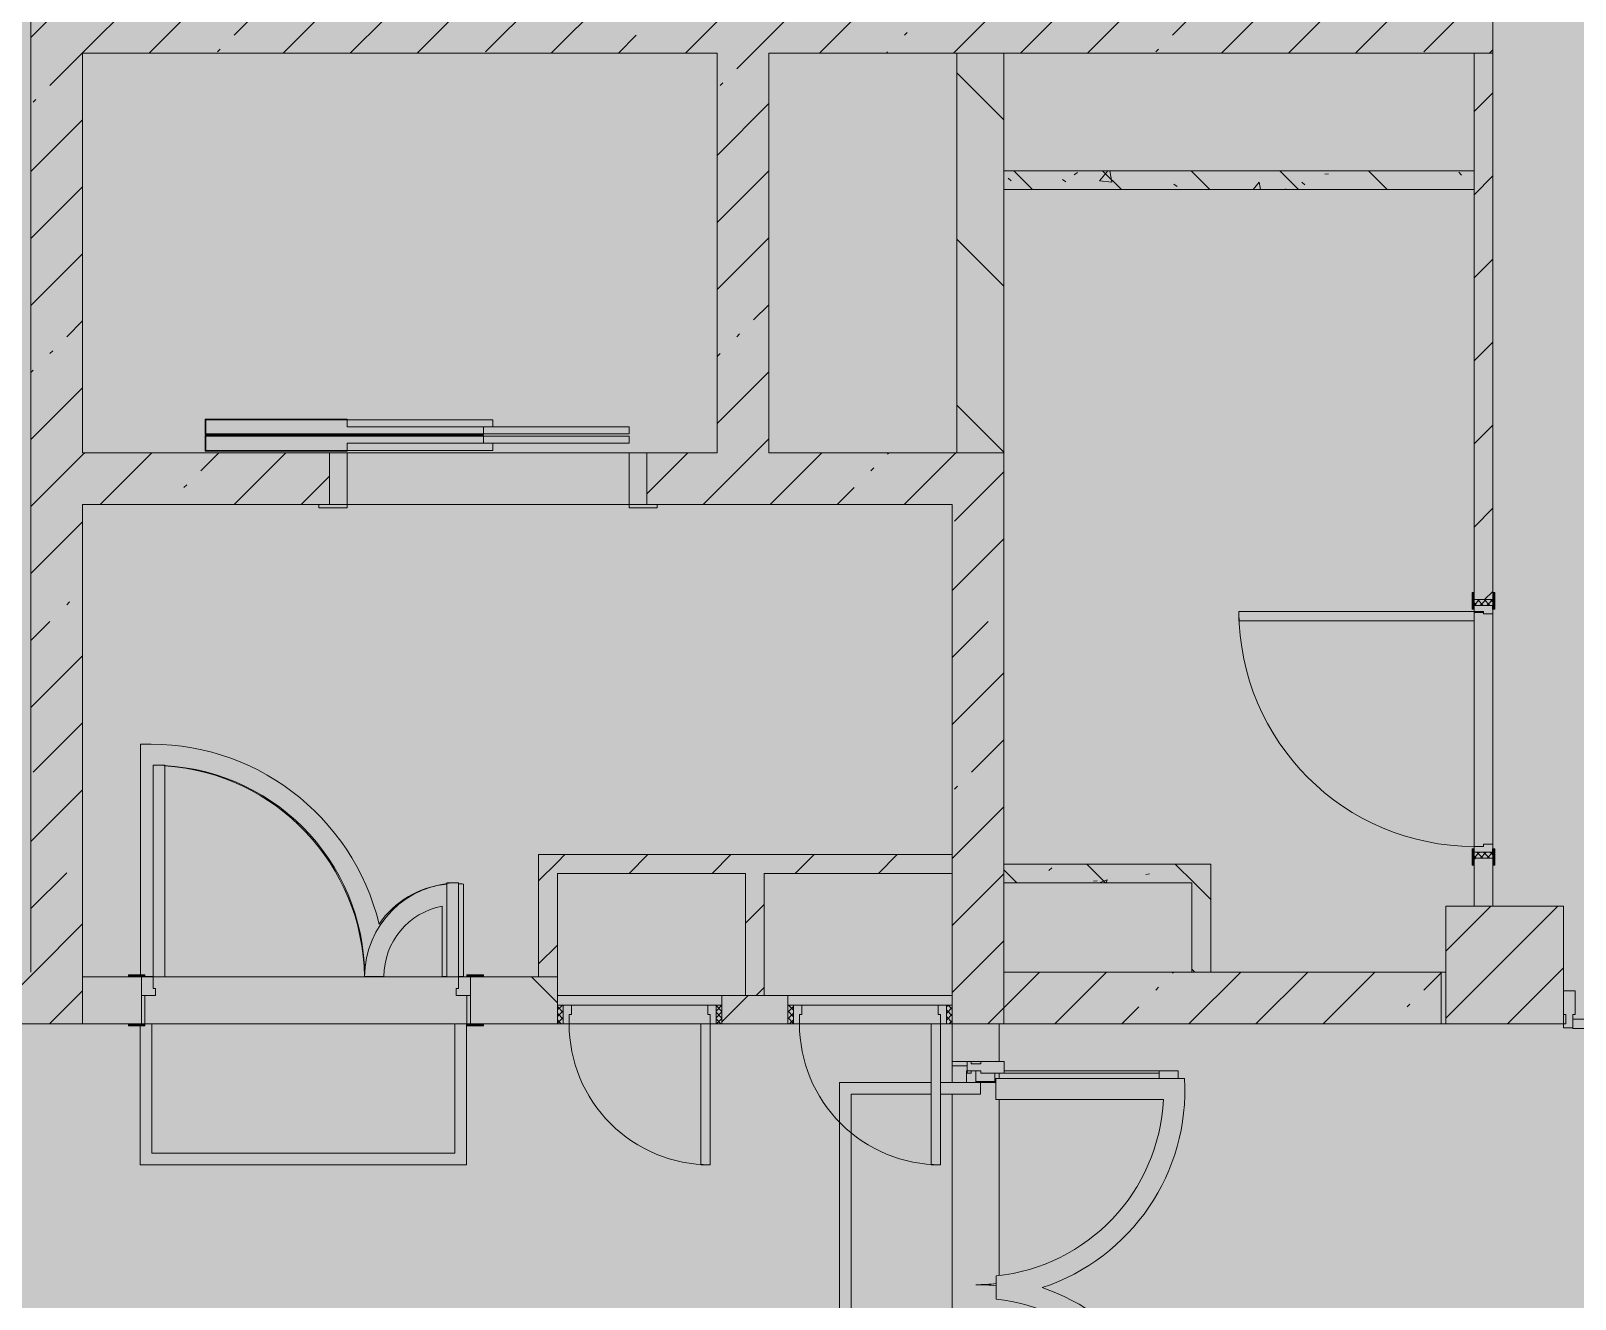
# Model space of a CAD drawing. Header units: millimetres. Extents: x 81632 to 272167, y -8553 to 29000.
# Drawn here: x 239541 to 246111, y 12229 to 17625 of the extents above; entities that cross this region are included whole.
import ezdxf

# ---------------------------------------------------------------- set-up
doc = ezdxf.new("R2010")
doc.units = ezdxf.units.MM
doc.layers.add('A-DETL-GENF-1', color=7, linetype='Continuous', lineweight=9, true_color=0xc0c0c0, transparency=0.4)
for name, color, linetype, lineweight, true_color in [('A-DETL-GENF-2', 7, 'Continuous', 5, 0xe2e2e2), ('A-DETL-GENF-3', 7, 'Continuous', 5, 0xb7b7b7), ('A-DOOR-4', 7, 'Continuous', 5, 0xb7b7b7), ('A-DOOR-5', 7, 'Continuous', 5, 0xe2e2e2), ('A-DOOR-6', 7, 'Continuous', 5, 0xaaaaaa), ('A-DOOR-FRAM-4', 7, 'Continuous', 5, 0xe2e2e2), ('A-DOOR-FRAM-5', 7, 'Continuous', 5, 0xb7b7b7), ('A-DOOR-FRAM-6', 7, 'Continuous', 5, 0xaaaaaa), ('A-FLOR-2', 7, 'Continuous', 5, 0xb7b7b7), ('A-GLAZ-CWMG-4', 7, 'Continuous', 5, 0x737373), ('A-WALL-4', 7, 'Continuous', 9, 0x737373), ('I-WALL-4', 7, 'Continuous', 5, 0x737373), ('I-WALL-5', 7, 'Continuous', 5, 0x787878), ('S-COLS-2', 7, 'Continuous', 5, 0x737373)]:
    doc.layers.add(name, color=color, linetype=linetype, lineweight=lineweight, true_color=true_color)
doc.layers.add('I-WALL-3', color=7, linetype='Continuous', lineweight=5)
doc.layers.add('S-COLS-1', color=7, linetype='Continuous', lineweight=5)
pattern_1 = [(45, (144961.33, 0), (-285.1231, 285.1231), []), (45, (145246.45, 0), (-285.1231, 285.1231), [504.031, -100.806, 16.764, -84.042])]
pattern_2 = [(135, (144961.33, 0), (-353.5534, -353.5534), [])]
pattern_3 = [(45, (144961.33, 0), (-176.7767, 176.7767), [])]
pattern_4 = [(135, (144961.33, 0), (-377.1708, -377.1708), [533.4, -88.9, 17.78, -88.9]), (135, (144961.33, 376.94), (-377.1708, -377.1708), []), (50, (144961.33, 0), (637.6445, -55.7866), [66.675, -733.425]), (355, (144961.3, 0), (-123.3494, 668.6992), [53.34, -586.74]), (100.451, (145014.47, -4.65), (514.299, 612.908), [56.665, -623.315]), (46.184, (144961.3, 177.8), (948.7764, -147.1497), [100.012, -1100.137]), (96.636, (145040.4, 165.5), (830.909, 865.997), [84.998, -934.973]), (351.184, (144961.3, 177.8), (830.918, 865.988), [80.01, -880.11]), (21, (145050.23, 133.35), (530.6506, -357.9283), [66.675, -733.425]), (326, (145050.2, 133.35), (216.308, 644.6585), [53.34, -586.74]), (71.451, (145094.45, 103.5), (746.9596, 286.7243), [56.665, -623.315]), (37.5, (144961.33, 0), (10.81053, 295.9426), [16.764, -562.864, 16.764, -578.866, -588.962]), (37.5, (144961.33, 0), (10.81053, 295.9426), [-1175.258, 16.764, -572.198]), (7.5, (144961.33, 0), (233.8692, 350.6318), [16.764, -322.834, 16.764, -549.529, -224.472]), (7.5, (144961.33, 0), (233.8692, 350.6318), [-905.891, 16.764, -207.708]), (327.5, (144763.08, 0), (474.5678, -20.0513), [16.764, -205.486, 16.764, -676.656, -920.115]), (327.5, (144763.08, 0), (474.5678, -20.0513), [-915.67, 16.764, -903.351]), (317.5, (144674.2, 0), (518.4522, 88.9934), [16.764, -272.161, 16.764, -443.738, -653.415]), (317.5, (144674.2, 0), (518.4522, 88.9934), [-749.427, 16.764, -636.651])]

# ---------------------------------------------------------------- blocks, each defined once
blk = doc.blocks.new('110_Дверь_СКБ_1Ст_Внутренняя1 - Д-3б_п_ 1100x2100h_много всего 2-32816779-2_6_3_птичка')
at = {"layer": 'A-DOOR-5'}
h = blk.add_hatch(color=256, dxfattribs=at)
h.paths.add_polyline_path([(-512.5, 40), (-512.5, -40), (-477.5, -40), (-477.5, 0), (-487.5, 0), (-487.5, 40)])
h.paths.add_polyline_path([(502.5, 0), (502.5, -40), (537.5, -40), (537.5, 40), (512.5, 40), (512.5, 0)])
at = {"layer": 'A-DOOR-6'}
h = blk.add_hatch(dxfattribs=at)
h.set_pattern_fill('FP_8', color=256, style=0, pattern_type=2)
h.set_pattern_definition([(135, (1751.41, 104.685), (-14.14214, -14.14214), []), (225, (1751.41, 104.685), (14.14214, -14.14214), [])])
h.paths.add_polyline_path([(537.5, -40), (562.5, -40), (562.5, 40), (537.5, 40)])
at = {"layer": 'A-DOOR-FRAM-4'}
for points in [[(472.5, 40), (512.5, 40), (512.5, 1040), (472.5, 1040), (472.5, 777.2)], [(-567.5, 40), (-497.5, 40), (-497.5, 48), (-567.5, 48)], [(522.5, 40), (592.5, 40), (592.5, 48), (522.5, 48)], [(-567.5, -48), (-497.5, -48), (-497.5, -40), (-567.5, -40)], [(522.5, -48), (592.5, -48), (592.5, -40), (522.5, -40)]]:
    blk.add_hatch(color=256, dxfattribs=at).paths.add_polyline_path(points)
at = {"layer": 'A-DOOR-FRAM-6'}
h = blk.add_hatch(dxfattribs=at)
h.set_pattern_fill('FP_9', color=256, style=0, pattern_type=2)
h.set_pattern_definition([(45, (-371.384, 104.685), (-14.1421, 14.1421), []), (135, (-371.384, 104.685), (-14.1421, -14.1421), [])])
h.paths.add_polyline_path([(-537.5, -40), (-512.5, -40), (-512.5, 40), (-537.5, 40)])
at = {"layer": 'A-DOOR-4'}
for p, q in [((512.5, 1040), (472.5, 1040)), ((472.5, 1040), (472.5, 40)), ((512.5, 40), (512.5, 1040)), ((472.5, 40), (512.5, 40))]:
    blk.add_line(p, q, dxfattribs=at)
blk.add_arc((512.5, 40), 1000, 90, 180, dxfattribs=at)
at = {"layer": 'A-DOOR-FRAM-5'}
for p, q in [((-497.5, 48), (-567.5, 48)), ((-567.5, 48), (-567.5, 40)), ((-567.5, 40), (-497.5, 40)), ((-512.5, 40), (-537.5, 40)), ((-537.5, 40), (-537.5, -40)), ((-487.5, 40), (-512.5, 40)), ((-512.5, 40), (-512.5, -40)), ((-512.5, -40), (-512.5, 40)), ((-497.5, 40), (-512.5, 40)), ((-512.5, 40), (-512.5, 39)), ((-512.5, 39), (-497.5, 39)), ((-497.5, 40), (-497.5, 48)), ((-497.5, 39), (-497.5, 40)), ((-487.5, 0), (-487.5, 40)), ((-477.5, 0), (-487.5, 0)), ((-477.5, -40), (-477.5, 0)), ((512.5, 0), (502.5, 0)), ((502.5, 0), (502.5, -40)), ((512.5, 40), (512.5, 0)), ((537.5, 40), (512.5, 40)), ((592.5, 48), (522.5, 48)), ((522.5, 48), (522.5, 40)), ((537.5, 40), (522.5, 40)), ((522.5, 40), (522.5, 39)), ((522.5, 40), (592.5, 40)), ((522.5, 39), (537.5, 39)), ((537.5, -40), (537.5, 40)), ((562.5, 40), (537.5, 40)), ((537.5, 40), (537.5, -40)), ((537.5, 39), (537.5, 40)), ((562.5, -40), (562.5, 40)), ((592.5, 40), (592.5, 48)), ((-497.5, -40), (-567.5, -40)), ((-567.5, -40), (-567.5, -48)), ((-567.5, -48), (-497.5, -48)), ((-537.5, -40), (-512.5, -40)), ((-497.5, -39), (-512.5, -39)), ((-512.5, -39), (-512.5, -40)), ((-512.5, -40), (-477.5, -40)), ((-512.5, -40), (-497.5, -40)), ((-497.5, -40), (-497.5, -39)), ((-497.5, -48), (-497.5, -40)), ((502.5, -40), (537.5, -40)), ((537.5, -39), (522.5, -39)), ((522.5, -39), (522.5, -40)), ((522.5, -40), (537.5, -40)), ((592.5, -40), (522.5, -40)), ((522.5, -40), (522.5, -48)), ((522.5, -48), (592.5, -48)), ((537.5, -40), (537.5, -39)), ((537.5, -40), (562.5, -40)), ((592.5, -48), (592.5, -40))]:
    blk.add_line(p, q, dxfattribs=at)
blk = doc.blocks.new('110_Дверь_СКБ_2Ст - Д-3а 1450x2100h_Лестничная клетка из коридора-32352288-2_6_3_птичка')
at = {"layer": 'A-DOOR-5'}
for points in [[(-587.5, 100), (-587.5, 1000), (-637.5, 1000), (-637.5, 100)], [(662.5, 100), (662.5, 500), (612.5, 500), (612.5, 100), (643.4, 100)], [(712.5, -100), (712.5, 20), (697.5, 20), (697.5, -100)]]:
    blk.add_hatch(color=256, dxfattribs=at).paths.add_polyline_path(points)
h = blk.add_hatch(color=256, dxfattribs=at)
h.paths.add_polyline_path([(652.5, 20), (712.5, 20), (712.5, 100), (662.5, 100), (662.5, 50), (652.5, 50)])
h.paths.add_polyline_path([(-687.5, 20), (-627.5, 20), (-627.5, 50), (-637.5, 50), (-637.5, 100), (-687.5, 100)])
at = {"layer": 'A-DOOR-FRAM-4'}
for points in [[(-672.5, 100), (-672.5, 108), (-742.5, 108), (-742.5, 100), (-707.3, 100)], [(767.5, 100), (767.5, 108), (697.5, 108), (697.5, 100)], [(-672.5, -100), (-672.5, 20), (-687.5, 20), (-687.5, -100)], [(-742.5, -108), (-672.5, -108), (-672.5, -100), (-742.5, -100)], [(767.5, -108), (767.5, -100), (697.5, -100), (697.5, -108)]]:
    blk.add_hatch(color=256, dxfattribs=at).paths.add_polyline_path(points)
at = {"layer": 'A-DOOR-4'}
for p, q in [((-637.5, 1000), (-637.5, 100)), ((-587.5, 1000), (-637.5, 1000)), ((-587.5, 100), (-587.5, 1000)), ((662.5, 500), (612.5, 500)), ((612.5, 500), (612.5, 100)), ((662.5, 100), (662.5, 500)), ((-637.5, 100), (-587.5, 100)), ((612.5, 100), (662.5, 100))]:
    blk.add_line(p, q, dxfattribs=at)
for centre, radius, start, end in [((-637.5, 100), 900, 0, 90), ((662.5, 100), 400, 90, 180)]:
    blk.add_arc(centre, radius, start, end, dxfattribs=at)
at = {"layer": 'A-DOOR-FRAM-5'}
for p, q in [((-672.5, 108), (-742.5, 108)), ((-742.5, 108), (-742.5, 100)), ((-742.5, 100), (-672.5, 100)), ((-637.5, 100), (-687.5, 100)), ((-687.5, 100), (-687.5, 20)), ((-672.5, 100), (-672.5, 108)), ((-637.5, 50), (-637.5, 100)), ((662.5, 100), (662.5, 50)), ((712.5, 100), (662.5, 100)), ((767.5, 108), (697.5, 108)), ((697.5, 108), (697.5, 100)), ((697.5, 100), (767.5, 100)), ((712.5, 20), (712.5, 100)), ((767.5, 100), (767.5, 108)), ((-687.5, 20), (-627.5, 20)), ((-672.5, 20), (-687.5, 20)), ((-687.5, 20), (-687.5, -100)), ((-672.5, -100), (-672.5, 20)), ((-627.5, 50), (-637.5, 50)), ((-627.5, 20), (-627.5, 50)), ((662.5, 50), (652.5, 50)), ((652.5, 50), (652.5, 20)), ((652.5, 20), (712.5, 20)), ((712.5, 20), (697.5, 20)), ((697.5, 20), (697.5, -100)), ((712.5, -100), (712.5, 20)), ((-672.5, -100), (-742.5, -100)), ((-742.5, -100), (-742.5, -108)), ((-742.5, -108), (-672.5, -108)), ((-687.5, -100), (-672.5, -100)), ((-672.5, -108), (-672.5, -100)), ((697.5, -100), (712.5, -100)), ((767.5, -100), (697.5, -100)), ((697.5, -100), (697.5, -108)), ((697.5, -108), (767.5, -108)), ((767.5, -108), (767.5, -100))]:
    blk.add_line(p, q, dxfattribs=at)
blk = doc.blocks.new('110_Дверь_СКБ_1Ст - д-18 700x2100h_Технический шкаф ЭОМ и СС-23698042-2_6_3_птичка')
at = {"layer": 'A-DOOR-5'}
h = blk.add_hatch(color=256, dxfattribs=at)
h.paths.add_polyline_path([(312.5, 60), (312.5, 20), (302.5, 20), (302.5, -20), (337.5, -20), (337.5, 60)])
h.paths.add_polyline_path([(-287.5, 60), (-312.5, 60), (-312.5, -20), (-277.5, -20), (-277.5, 20), (-287.5, 20)])
at = {"layer": 'A-DOOR-6'}
h = blk.add_hatch(dxfattribs=at)
h.set_pattern_fill('FP_28', color=256, style=0, pattern_type=2)
h.set_pattern_definition([(135, (1951.41, 124.685), (-14.14214, -14.14214), []), (225, (1951.41, 124.685), (14.14214, -14.14214), [])])
h.paths.add_polyline_path([(362.5, 60), (337.5, 60), (337.5, -20), (362.5, -20)])
at = {"layer": 'A-DOOR-FRAM-4'}
blk.add_hatch(color=256, dxfattribs=at).paths.add_polyline_path([(-247.5, 660), (-287.5, 660), (-287.5, 60), (-247.5, 60), (-247.5, 258.9)])
at = {"layer": 'A-DOOR-FRAM-6'}
h = blk.add_hatch(dxfattribs=at)
h.set_pattern_fill('FP_29', color=256, style=0, pattern_type=2)
h.set_pattern_definition([(45, (-171.384, 124.685), (-14.1421, 14.1421), []), (135, (-171.384, 124.685), (-14.1421, -14.1421), [])])
h.paths.add_polyline_path([(-312.5, 60), (-337.5, 60), (-337.5, -20), (-312.5, -20)])
at = {"layer": 'A-DOOR-4'}
for p, q in [((-287.5, 660), (-287.5, 60)), ((-247.5, 660), (-287.5, 660)), ((-247.5, 60), (-247.5, 660)), ((-287.5, 60), (-247.5, 60))]:
    blk.add_line(p, q, dxfattribs=at)
blk.add_arc((-287.5, 60), 600, 360, 90, dxfattribs=at)
at = {"layer": 'A-DOOR-FRAM-5'}
for p, q in [((-312.5, 60), (-337.5, 60)), ((-337.5, 60), (-337.5, -20)), ((-287.5, 60), (-312.5, 60)), ((-312.5, 60), (-312.5, -20)), ((-312.5, -20), (-312.5, 60)), ((-287.5, 20), (-287.5, 60)), ((-277.5, 20), (-287.5, 20)), ((-277.5, -20), (-277.5, 20)), ((-247.5, 60), (312.5, 60)), ((312.5, 20), (302.5, 20)), ((302.5, 20), (302.5, -20)), ((312.5, 60), (312.5, 20)), ((337.5, 60), (312.5, 60)), ((337.5, -20), (337.5, 60)), ((362.5, 60), (337.5, 60)), ((337.5, 60), (337.5, -20)), ((362.5, -20), (362.5, 60)), ((-337.5, -20), (-312.5, -20)), ((-312.5, -20), (-277.5, -20)), ((302.5, -20), (-277.5, -20)), ((302.5, -20), (337.5, -20)), ((337.5, -20), (362.5, -20))]:
    blk.add_line(p, q, dxfattribs=at)
blk = doc.blocks.new('BSC_Колонна _Прямоугольная - 500х500-17857564-2_6_3_птичка')
at = {"layer": 'S-COLS-1'}
h = blk.add_hatch(dxfattribs=at)
h.set_pattern_fill('FP_153', color=256, style=0, pattern_type=2)
h.set_pattern_definition([(45, (-100850, -13650), (-285.1231, 285.1231), []), (45, (-100564.88, -13650), (-285.1231, 285.1231), [504.031, -100.806, 16.764, -84.042])])
h.paths.add_polyline_path([(-250, -250), (250, -250), (250, 250), (-250, 250), (-250, 107.4)])
at = {"layer": 'S-COLS-2'}
for p, q in [((250, 250), (-250, 250)), ((-250, 250), (-250, -250)), ((250, -250), (250, 250)), ((-250, -250), (250, -250))]:
    blk.add_line(p, q, dxfattribs=at)
blk = doc.blocks.new('DOR_Дверь лифта - 1350х2050h-19118285-2_6_3_птичка')
at = {"layer": 'A-DOOR-4'}
for p, q in [((-600, 125), (-720, 125)), ((-720, 125), (-720, 110)), ((-720, 110), (-600, 110)), ((-675, 110), (-675, -110)), ((-600, 110), (-675, 110)), ((-600, 110), (-600, 125)), ((600, 110), (-600, 110)), ((-600, 110), (-600, -110)), ((720, 125), (600, 125)), ((600, 125), (600, 110)), ((600, -110), (600, 110)), ((675, 110), (600, 110)), ((600, 110), (720, 110)), ((675, -110), (675, 110)), ((720, 110), (720, 125)), ((-675, -110), (-600, -110)), ((-600, -110), (600, -110)), ((-20, -120), (-20, -150)), ((600, -120), (-20, -120)), ((600, -110), (675, -110)), ((600, -150), (600, -120)), ((-600, -150), (-600, -180)), ((20, -150), (-600, -150)), ((-600, -180), (20, -180)), ((-600, -190), (-600, -220)), ((20, -190), (-600, -190)), ((-20, -150), (600, -150)), ((20, -180), (20, -150)), ((20, -220), (20, -190)), ((-600, -220), (20, -220)), ((-20, -220), (-20, -250)), ((600, -220), (-20, -220)), ((-20, -250), (600, -250)), ((600, -250), (600, -220))]:
    blk.add_line(p, q, dxfattribs=at)
at = {"layer": 'A-DOOR-FRAM-5'}
for p, q in [((600, -117), (600, -120)), ((1203, -117), (600, -117)), ((600, -120), (1200, -120)), ((1200, -120), (1200, -180)), ((1203, -183), (1203, -117)), ((1200, -180), (20, -180)), ((20, -180), (20, -183)), ((20, -183), (1203, -183)), ((1203, -187), (20, -187)), ((20, -187), (20, -190)), ((20, -190), (1200, -190)), ((1200, -190), (1200, -250)), ((1203, -253), (1203, -187)), ((600, -250), (600, -253)), ((1200, -250), (600, -250)), ((600, -253), (1203, -253))]:
    blk.add_line(p, q, dxfattribs=at)
blk = doc.blocks.new('Дверь_Витражная_остекление_ - ВВ-7 остекление-32349468-2_6_3_птичка')
at = {"layer": 'A-DETL-GENF-2'}
for points in [[(-860, -106.8), (-860, -880), (-837.2, -880), (-837.2, -106.8), (-815, -106.8), (-815, -20), (-860, -20), (-860, -51.1)], [(865, -103.8), (877.8, -103.8), (877.8, -880), (910, -880), (910, -140), (900, -140), (900, -40), (910, -40), (910, -20), (865, -20)]]:
    blk.add_hatch(color=256, dxfattribs=at).paths.add_polyline_path(points)
at = {"layer": 'A-DETL-GENF-3'}
for p, q in [((-815, -20), (-860, -20)), ((-860, -880), (-860, -20)), ((-815, -20), (-860, -20)), ((-860, -20), (-860, -880)), ((-815, -106.8), (-815, -20)), ((-815, -106.8), (-815, -20)), ((865, -103.8), (865, -20)), ((865, -20), (865, -103.8)), ((-860, -100), (-815, -100)), ((-850, -800), (-850, -100)), ((-806, -106.8), (-806, -100)), ((900, -100), (865, -100)), ((900, -800), (900, -140)), ((910, -880), (910, -140)), ((910, -880), (910, -140)), ((-860, -800), (-837.2, -800)), ((910, -800), (877.8, -800)), ((-860, -880), (-837.2, -880)), ((-860, -880), (-837.2, -880)), ((910, -880), (877.8, -880)), ((877.8, -880), (910, -880))]:
    blk.add_line(p, q, dxfattribs=at)
at = {"layer": 'A-DOOR-4'}
for p, q in [((-910, 20), (-860, 20)), ((-910, -20), (-910, 20)), ((-860, 20), (-860, -20)), ((860, 20), (910, 20)), ((860, -20), (860, 20)), ((910, 20), (910, -20)), ((-860, -20), (-910, -20)), ((-860, -880), (-860, -20)), ((910, -20), (860, -20)), ((860, -103.8), (860, -39))]:
    blk.add_line(p, q, dxfattribs=at)
for centre, start, end in [((-860, -20), 354.22155, 0), ((860, -20), 180, 185.77845), ((-860, -20), 270, 271.54729)]:
    blk.add_arc(centre, 860, start, end, dxfattribs=at)
blk = doc.blocks.new('Прямоугольный импост - Импост структурный с накладкой - 160мм Темный-32348142-2_6_3_птичка')
at = {"layer": 'A-GLAZ-CWMG-4'}
for p, q in [((0, 17), (-50, 17)), ((-50, 17), (-50, 0)), ((-50, 0), (-40, 0)), ((-40, 0), (-40, -40)), ((-10, -40), (-10, 0)), ((-10, 0), (0, 0)), ((0, 0), (0, 17)), ((-40, -40), (-50, -40)), ((-50, -40), (-50, -140)), ((0, -40), (-10, -40)), ((0, -140), (0, -40)), ((-50, -140), (0, -140))]:
    blk.add_line(p, q, dxfattribs=at)
blk = doc.blocks.new('Дверь_Витражная_остекление_ - ВВ-22-32429667-2_6_3_птичка')
at = {"layer": 'A-DETL-GENF-2'}
for points in [[(-642.5, -710), (-642.5, -20), (-687.5, -20), (-687.5, -710)], [(737.5, -705), (737.5, -20), (692.5, -20), (692.5, -705)]]:
    blk.add_hatch(color=256, dxfattribs=at).paths.add_polyline_path(points)
at = {"layer": 'A-DETL-GENF-3'}
for p, q in [((-642.5, -20), (-687.5, -20)), ((-687.5, -710), (-687.5, -20)), ((-642.5, -20), (-687.5, -20)), ((-687.5, -20), (-687.5, -710)), ((-642.5, -710), (-642.5, -20)), ((-642.5, -710), (-642.5, -20)), ((692.5, -705), (692.5, -20)), ((692.5, -20), (692.5, -705)), ((737.5, -705), (737.5, -20)), ((737.5, -705), (737.5, -20)), ((-687.5, -100), (-642.5, -100)), ((-677.5, -630), (-677.5, -100)), ((-633.5, -630), (-633.5, -100)), ((683.5, -625), (683.5, -100)), ((737.5, -100), (692.5, -100)), ((727.5, -625), (727.5, -100)), ((-687.5, -630), (-642.5, -630)), ((737.5, -625), (692.5, -625)), ((-687.5, -710), (-642.5, -710)), ((-687.5, -710), (-642.5, -710)), ((737.5, -705), (692.5, -705)), ((692.5, -705), (737.5, -705))]:
    blk.add_line(p, q, dxfattribs=at)
at = {"layer": 'A-DOOR-4'}
for p, q in [((-737.5, 20), (-687.5, 20)), ((-737.5, -20), (-737.5, 20)), ((-687.5, 20), (-687.5, -20)), ((687.5, 20), (737.5, 20)), ((687.5, -20), (687.5, 20)), ((737.5, 20), (737.5, -20)), ((-687.5, -20), (-737.5, -20)), ((-687.5, -710), (-687.5, -20)), ((687.5, -705), (687.5, -20)), ((737.5, -20), (687.5, -20))]:
    blk.add_line(p, q, dxfattribs=at)
for centre, radius, start, end in [((-687.5, -20), 690, 270, 0), ((687.5, -20), 685, 180, 270)]:
    blk.add_arc(centre, radius, start, end, dxfattribs=at)
blk = doc.blocks.new('Прямоугольный импост - Импост структурный с накладкой - 160мм Темный-V169-2_6_3_птичка')
at = {"layer": 'A-GLAZ-CWMG-4'}
for p, q in [((0, 17), (-40, 17)), ((-10, -40), (-10, 0)), ((-10, 0), (0, 0)), ((0, 0), (0, 17)), ((-40, -40), (-50, -40)), ((-50, -40), (-50, -140)), ((-40, -20), (-40, -40)), ((0, -40), (-10, -40)), ((-50, -140), (0, -140))]:
    blk.add_line(p, q, dxfattribs=at)

msp = doc.modelspace()

# ---------------------------------------------------------------- hatches: boundary and pattern name
at = {"layer": 'A-DETL-GENF-1'}
msp.add_hatch(color=256, dxfattribs=at).paths.add_polyline_path([(265654.7, -258), (270199.3, -258), (270199.3, 21558), (238269.3, 21558), (238269.3, 27348), (229821.3, 27348), (229821.3, 5750), (234163.3, 5750), (234163.3, -258), (264754.3, -258)])
at = {"layer": 'I-WALL-3'}
h = msp.add_hatch(dxfattribs=at)
h.set_pattern_fill('FP_73', color=256, style=0, pattern_type=2)
h.set_pattern_definition(pattern_1)
h.paths.add_polyline_path([(245681.3, 17530), (245761.3, 17530), (245761.3, 17750), (239541.3, 17750), (239541.3, 17530), (244944.1, 17530)])
h = msp.add_hatch(dxfattribs=at)
h.set_pattern_fill('FP_73', color=256, style=0, pattern_type=2)
h.set_pattern_definition(pattern_1)
h.paths.add_polyline_path([(239761.3, 13620), (239761.3, 17530), (239541.3, 17530), (239541.3, 13620)])
h = msp.add_hatch(dxfattribs=at)
h.set_pattern_fill('FP_73', color=256, style=0, pattern_type=2)
h.set_pattern_definition(pattern_1)
h.paths.add_polyline_path([(242681.3, 15830), (242681.3, 17530), (242461.3, 17530), (242461.3, 15830)])
h = msp.add_hatch(dxfattribs=at)
h.set_pattern_fill('FP_76', color=256, style=0, pattern_type=2)
h.set_pattern_definition(pattern_2)
h.paths.add_polyline_path([(243481.3, 15830), (243681.3, 15830), (243681.3, 17530), (243481.3, 17530), (243481.3, 17095.5)])
h = msp.add_hatch(dxfattribs=at)
h.set_pattern_fill('FP_77', color=256, style=0, pattern_type=2)
h.set_pattern_definition(pattern_3)
h.paths.add_polyline_path([(245708.4, 13900), (245761.3, 13900), (245761.3, 14105), (245681.3, 14105), (245681.3, 13900)])
h.paths.add_polyline_path([(245681.3, 15205), (245761.3, 15205), (245761.3, 17530), (245681.3, 17530), (245681.3, 15235)])
h = msp.add_hatch(dxfattribs=at)
h.set_pattern_fill('FP_73', color=256, style=0, pattern_type=2)
h.set_pattern_definition(pattern_1)
h.paths.add_polyline_path([(239761.3, 15610), (240811.3, 15610), (240811.3, 15830), (239761.3, 15830)])
h.paths.add_polyline_path([(243461.3, 15610), (243681.3, 15610), (243681.3, 15830), (242161.3, 15830), (242161.3, 15610), (243143.2, 15610)])
h = msp.add_hatch(dxfattribs=at)
h.set_pattern_fill('FP_73', color=256, style=0, pattern_type=2)
h.set_pattern_definition(pattern_1)
h.paths.add_polyline_path([(243461.3, 13400), (243681.3, 13400), (243681.3, 15610), (243461.3, 15610), (243461.3, 13480)])
h = msp.add_hatch(dxfattribs=at)
h.set_pattern_fill('FP_77', color=256, style=0, pattern_type=2)
h.set_pattern_definition(pattern_3)
h.paths.add_polyline_path([(241701.3, 13600), (241781.3, 13600), (241781.3, 14120), (241701.3, 14120), (241701.3, 13757.4)])
h = msp.add_hatch(dxfattribs=at)
h.set_pattern_fill('FP_77', color=256, style=0, pattern_type=2)
h.set_pattern_definition(pattern_3)
h.paths.add_polyline_path([(243461.3, 14040), (243461.3, 14120), (241781.3, 14120), (241781.3, 14040), (243143.2, 14040)])
h = msp.add_hatch(dxfattribs=at)
h.set_pattern_fill('FP_77', color=256, style=0, pattern_type=2)
h.set_pattern_definition(pattern_3)
h.paths.add_polyline_path([(242661.3, 13520), (242661.3, 14040), (242581.3, 14040), (242581.3, 13520)])
h = msp.add_hatch(dxfattribs=at)
h.set_pattern_fill('FP_73', color=256, style=0, pattern_type=2)
h.set_pattern_definition(pattern_1)
h.paths.add_polyline_path([(239471.3, 13400), (239761.3, 13400), (239761.3, 13620), (239416.3, 13620), (239416.3, 13400)])
h.paths.add_polyline_path([(237991.3, 13400), (238016.3, 13400), (238016.3, 13620), (237991.3, 13620), (237991.3, 13540)])
h = msp.add_hatch(dxfattribs=at)
h.set_pattern_fill('FP_76', color=256, style=0, pattern_type=2)
h.set_pattern_definition(pattern_2)
h.paths.add_polyline_path([(241411.3, 13400), (241781.3, 13400), (241781.3, 13600), (241411.3, 13600), (241411.3, 13520)])
h.paths.add_polyline_path([(239761.3, 13400), (240011.3, 13400), (240011.3, 13600), (239761.3, 13600)])
h = msp.add_hatch(dxfattribs=at)
h.set_pattern_fill('FP_73', color=256, style=0, pattern_type=2)
h.set_pattern_definition(pattern_1)
h.paths.add_polyline_path([(245541.3, 13400), (245541.3, 13620), (243681.3, 13620), (243681.3, 13400), (244944.1, 13400)])
h = msp.add_hatch(dxfattribs=at)
h.set_pattern_fill('FP_156', color=256, style=0, pattern_type=2)
h.set_pattern_definition([(45, (144961.33, 0), (-427.6843, 427.6843), []), (45, (145246.45, 0), (-427.6843, 427.6843), [])])
h.paths.add_polyline_path([(242761.3, 13400), (242761.3, 13520), (242481.3, 13520), (242481.3, 13400)])
at = {"layer": 'I-WALL-5'}
h = msp.add_hatch(dxfattribs=at)
h.set_pattern_fill('FP_80', color=256, style=0, pattern_type=2)
h.set_pattern_definition(pattern_4)
h.paths.add_polyline_path([(244944.1, 16950), (245681.3, 16950), (245681.3, 17030), (243681.3, 17030), (243681.3, 16950)])
h = msp.add_hatch(dxfattribs=at)
h.set_pattern_fill('FP_80', color=256, style=0, pattern_type=2)
h.set_pattern_definition(pattern_4)
h.paths.add_polyline_path([(244481.3, 14000), (244561.3, 14000), (244561.3, 14080), (243681.3, 14080), (243681.3, 14000)])
h = msp.add_hatch(dxfattribs=at)
h.set_pattern_fill('FP_80', color=256, style=0, pattern_type=2)
h.set_pattern_definition(pattern_4)
h.paths.add_polyline_path([(244561.3, 13620), (244561.3, 14000), (244481.3, 14000), (244481.3, 13620)])

# ---------------------------------------------------------------- linework, layer by layer
at = {"layer": 'A-FLOR-2'}
for p, q in [((245721.3, 15150), (245681.3, 15150)), ((240007.8, 14589.2), (240007.8, 13608)), ((241381.8, 13601.1), (241381.8, 13994.7)), ((241291.8, 13900.9), (241291.8, 13601.1)), ((240026.3, 13601.1), (240061.3, 13601.1)), ((240960.2, 13601.1), (241043.3, 13601.1)), ((241291.8, 13601.1), (241311.3, 13601.1)), ((241361.3, 13601.1), (241381.8, 13601.1)), ((245541.3, 13620), (245561.3, 13620)), ((240005.8, 13392), (240005.8, 12800)), ((240055.8, 13400), (240026.3, 13400)), ((240055.8, 12850), (240055.8, 13400)), ((241395, 13400), (241345, 13400)), ((241345, 13400), (241345, 12850)), ((241395, 12800), (241395, 13400)), ((245561.3, 13400), (245541.3, 13400)), ((243525.3, 13221.2), (243461.3, 13221.2)), ((242981.3, 13150), (242981.3, 11481.2)), ((243371.3, 13150), (242981.3, 13150)), ((243522.3, 13150), (243411.3, 13150)), ((243581.3, 13150), (243562.3, 13150)), ((243581.3, 13100), (243581.3, 13150)), ((244449.7, 13167.8), (243646.2, 13167.8)), ((243646.2, 13167.8), (243646.2, 13078)), ((243031.3, 11531.2), (243031.3, 13100)), ((243031.3, 13100), (243371.3, 13100)), ((243411.3, 13100), (243581.3, 13100)), ((243646.2, 13078), (244360.2, 13078)), ((241345, 12850), (240055.8, 12850)), ((240005.8, 12800), (241395, 12800)), ((243647.6, 12327), (243647.6, 12228.6))]:
    msp.add_line(p, q, dxfattribs=at)
for centre, radius, start, end in [((240050.3, 13590.1), 1000, 13.54971, 92.43764), ((240050.3, 13590.1), 910, 0.6926, 86.14974), ((241348.3, 13601.1), 395, 95.37122, 145.57769), ((241348.3, 13601.1), 395, 85.12655, 88.10651), ((241348.3, 13601.1), 305, 100.66451, 180), ((243566.2, 13117.8), 885, 288.26618, 3.23877), ((243566.2, 13117.8), 795, 275.8832, 357.13064), ((243566.2, 11452.8), 780, 6.57701, 84.00325), ((243566.2, 11452.8), 870, 0, 71.40745)]:
    msp.add_arc(centre, radius, start, end, dxfattribs=at)
at = {"layer": 'A-WALL-4'}
for p, q in [((243681.3, 17530), (243481.3, 17530)), ((245761.3, 17530), (245681.3, 17530)), ((243681.3, 17030), (243681.3, 16950)), ((245681.3, 16950), (245681.3, 17030)), ((243481.3, 15830), (243681.3, 15830)), ((243461.3, 14040), (243461.3, 14120)), ((243681.3, 14080), (243681.3, 14000)), ((241701.3, 13600), (241781.3, 13600)), ((244481.3, 13620), (244561.3, 13620)), ((242581.3, 13520), (242661.3, 13520))]:
    msp.add_line(p, q, dxfattribs=at)
at = {"layer": 'I-WALL-4'}
for p, q in [((245761.3, 15235), (245761.3, 20755)), ((239541.3, 17750), (239541.3, 13620)), ((239761.3, 15830), (239761.3, 17530)), ((239761.3, 17530), (242461.3, 17530)), ((242461.3, 17530), (242461.3, 15830)), ((242681.3, 17530), (243481.3, 17530)), ((242681.3, 15830), (242681.3, 17530)), ((243481.3, 17530), (243481.3, 15830)), ((243681.3, 17530), (245681.3, 17530)), ((243681.3, 17030), (243681.3, 17530)), ((245681.3, 17530), (245681.3, 17030)), ((245681.3, 17030), (243681.3, 17030)), ((243681.3, 16950), (245681.3, 16950)), ((243681.3, 14080), (243681.3, 16950)), ((245681.3, 16950), (245681.3, 15235)), ((240811.3, 15830), (239761.3, 15830)), ((240811.3, 15610), (240811.3, 15830)), ((242461.3, 15830), (242161.3, 15830)), ((242161.3, 15830), (242161.3, 15610)), ((243481.3, 15830), (242681.3, 15830)), ((239761.3, 15610), (240811.3, 15610)), ((239761.3, 15610), (239761.3, 13400)), ((242161.3, 15610), (243461.3, 15610)), ((243461.3, 15610), (243461.3, 14120)), ((245681.3, 14155), (245681.3, 15115)), ((245761.3, 15145), (245761.3, 14165)), ((241701.3, 14120), (241701.3, 13600)), ((243461.3, 14120), (241701.3, 14120)), ((244561.3, 14080), (243681.3, 14080)), ((244561.3, 13620), (244561.3, 14080)), ((245681.3, 14075), (245681.3, 13900)), ((245761.3, 13900), (245761.3, 14075)), ((241781.3, 13480), (241781.3, 14040)), ((241781.3, 14040), (242581.3, 14040)), ((242581.3, 14040), (242581.3, 13520)), ((242661.3, 14040), (243461.3, 14040)), ((242661.3, 13520), (242661.3, 14040)), ((243461.3, 14040), (243461.3, 13480)), ((243681.3, 14000), (244481.3, 14000)), ((243681.3, 13400), (243681.3, 14000)), ((244481.3, 14000), (244481.3, 13620)), ((239956.3, 13600), (239761.3, 13600)), ((240111.3, 13600), (241311.3, 13600)), ((241701.3, 13600), (241466.3, 13600)), ((244481.3, 13620), (243681.3, 13620)), ((245541.3, 13620), (244561.3, 13620)), ((245541.3, 13400), (245541.3, 13620)), ((241781.3, 13520), (242581.3, 13520)), ((242481.3, 13520), (242481.3, 13480)), ((242661.3, 13520), (243461.3, 13520)), ((242761.3, 13480), (242761.3, 13520)), ((239471.3, 13400), (239761.3, 13400)), ((239761.3, 13400), (239956.3, 13400)), ((241342.2, 13400), (240055.8, 13400)), ((241466.3, 13400), (241781.3, 13400)), ((242481.3, 13400), (242761.3, 13400)), ((243681.3, 13400), (243461.3, 13400)), ((243461.3, 13400), (243461.3, 13150)), ((243661.3, 13240), (243661.3, 13400)), ((243681.3, 13400), (245541.3, 13400)), ((243461.3, 13240), (243661.3, 13240)), ((243661.3, 13190), (243661.3, 13167.8)), ((243461.3, 11532), (243461.3, 13100)), ((243661.3, 13078), (243661.3, 12329.3))]:
    msp.add_line(p, q, dxfattribs=at)

# ---------------------------------------------------------------- block references
at = {"layer": 'A-DOOR-4'}
for name, p, rotation in [('DOR_Дверь лифта - 1350х2050h-19118285-2_6_3_птичка', (241486.3, 15720), 180), ('110_Дверь_СКБ_1Ст_Внутренняя1 - Д-3б_п_ 1100x2100h_много всего 2-32816779-2_6_3_птичка', (245721.3, 14642.5), 90), ('110_Дверь_СКБ_1Ст - д-18 700x2100h_Технический шкаф ЭОМ и СС-23698042-2_6_3_птичка', (242143.8, 13460), 180), ('110_Дверь_СКБ_1Ст - д-18 700x2100h_Технический шкаф ЭОМ и СС-23698042-2_6_3_птичка', (243123.8, 13460), 180), ('Дверь_Витражная_остекление_ - ВВ-7 остекление-32349468-2_6_3_птичка', (243542.3, 12290), 89.99999999999993)]:
    msp.add_blockref(name, p, dxfattribs=dict(at, rotation=rotation))
for name, p in [('110_Дверь_СКБ_2Ст - Д-3а 1450x2100h_Лестничная клетка из коридора-32352288-2_6_3_птичка', (240698.8, 13500)), ('Дверь_Витражная_остекление_ - ВВ-22-32429667-2_6_3_птичка', (246838.8, 13400))]:
    msp.add_blockref(name, p, dxfattribs=at)
at = {"layer": 'A-GLAZ-CWMG-4'}
for name, p, rotation in [('Прямоугольный импост - Импост структурный с накладкой - 160мм Темный-V169-2_6_3_птичка', (246061.3, 13400), 180), ('Прямоугольный импост - Импост структурный с накладкой - 160мм Темный-32348142-2_6_3_птичка', (243542.3, 13240), 89.99999999999993)]:
    msp.add_blockref(name, p, dxfattribs=dict(at, rotation=rotation))
at = {"layer": 'S-COLS-2'}
msp.add_blockref('BSC_Колонна _Прямоугольная - 500х500-17857564-2_6_3_птичка', (245811.3, 13650), dxfattribs=at)

doc.saveas('drawing.dxf')
